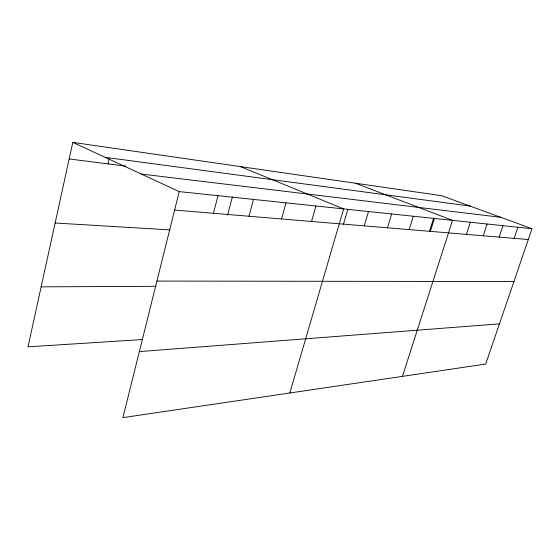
<?xml version="1.0" encoding="UTF-8"?>
<svg xmlns="http://www.w3.org/2000/svg" width="560" height="560" viewBox="0 0 560 560"><rect width="100%" height="100%" fill="white"/><g stroke="black" fill="none" stroke-linecap="round" stroke-linejoin="round"><path stroke-width="0.84" d="M72.8 142.373L179.207 191.597L122.92 417.627L485.674 364.077L532 228.732L441.63 195.692L72.8 142.373L28 346.843L142.716 339.521M108.059 163.898L109.214 158.872M213.458 213.283L218.015 195.685M227.633 215.04L232.414 196.861M248.962 216.244L253.484 199.416M281.547 218.96L286.013 202.839M311.549 221.459L315.959 205.989M289.821 392.987L343.623 208.901L240.373 166.593M343.455 224.245L347.788 209.475M364.238 225.855L368.515 211.526M387.478 227.794L391.699 213.962M409.178 229.6L413.329 216.237M429.485 231.294L433.566 218.372M430.339 231.385L434.504 218.225M402.451 376.362L452.536 220.367L355.488 183.239M466.403 234.374L470.358 222.243M483.245 235.774L487.13 224.007M499.121 237.104L502.943 225.673M514.115 238.35L517.874 227.241M139.363 351.61L499.436 323.869M41.146 286.846L155.967 286.314M156.926 281.078L513.926 281.54M55.132 222.999L170.016 229.908M174.615 210.042L528.304 239.533M179.207 191.597L532 228.732M141.232 174.034L500.724 217.294M69.167 158.956L126.014 166.173M105.168 157.346L470.029 206.073"/></g></svg>
